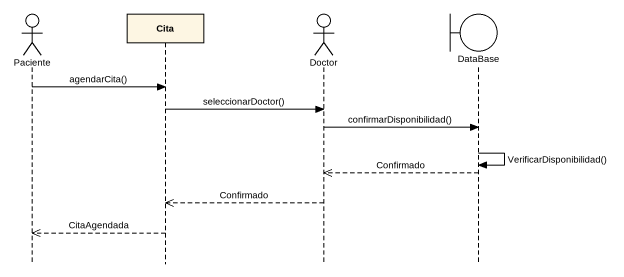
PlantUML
@startuml
hide footbox
actor Paciente
participant Cita
actor Doctor
boundary "DataBase" as DataBase_

Paciente -> Cita : agendarCita()
Cita -> Doctor : seleccionarDoctor()
Doctor -> DataBase_ : confirmarDisponibilidad()
DataBase_ -> DataBase_ : VerificarDisponibilidad()
DataBase_ -->> Doctor : Confirmado
Doctor -->> Cita : Confirmado
Cita -->> Paciente : CitaAgendada
@enduml
